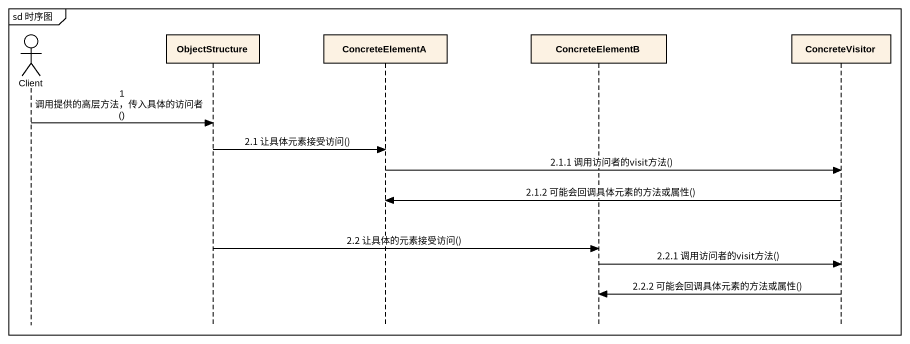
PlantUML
@startuml
mainframe sd 时序图
hide footbox
actor Client
participant ObjectStructure
participant ConcreteElementA
participant ConcreteElementB
participant ConcreteVisitor

Client -> ObjectStructure : 1 调用提供的高层方法，传入具体的访问者()
ObjectStructure -> ConcreteElementA : 2.1 让具体元素接受访问()
ConcreteElementA -> ConcreteVisitor : 2.1.1 调用访问者的visit方法()
ConcreteVisitor -> ConcreteElementA : 2.1.2 可能会回调具体元素的方法或属性()
ObjectStructure -> ConcreteElementB : 2.2 让具体的元素接受访问()
ConcreteElementB -> ConcreteVisitor : 2.2.1 调用访问者的visit方法()
ConcreteVisitor -> ConcreteElementB : 2.2.2 可能会回调具体元素的方法或属性()
@enduml
